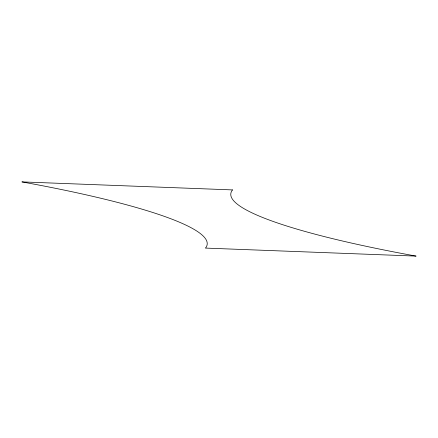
<?xml version="1.0" encoding="UTF-8"?>
<svg xmlns="http://www.w3.org/2000/svg" width="438" height="438" viewBox="0 0 438 438"><rect width="100%" height="100%" fill="white"/><g stroke="black" fill="none" stroke-linecap="round" stroke-linejoin="round"><path stroke-width="0.66" d="M232.496 189.911L21.9 181.896A366.743 47.868 6.2 0 1 205.504 248.089L416.1 256.104A366.732 47.868 6.2 0 1 232.496 189.911"/></g></svg>
